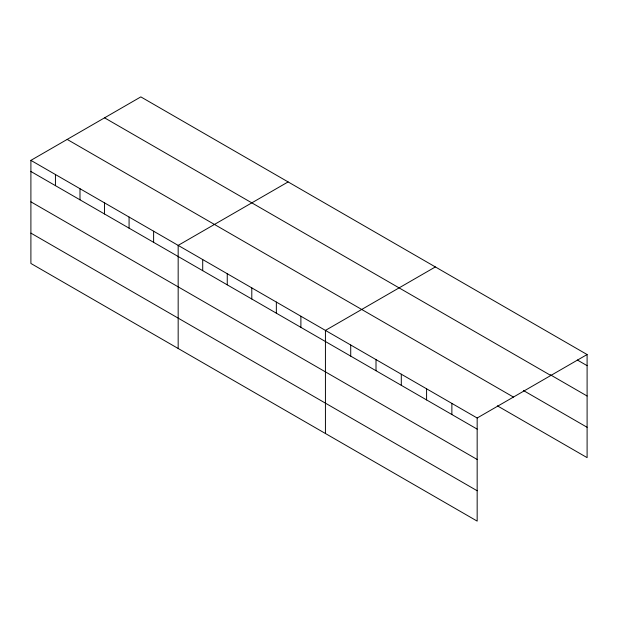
<?xml version="1.0" encoding="UTF-8"?>
<svg xmlns="http://www.w3.org/2000/svg" width="618" height="618" viewBox="0 0 618 618"><rect width="100%" height="100%" fill="white"/><g stroke="black" fill="none" stroke-linecap="round" stroke-linejoin="round"><path stroke-width="0.93" d="M30.9 160.363L477.166 418.007L477.166 521.113L30.9 263.461L30.9 160.363L140.834 96.887L587.1 354.539L587.1 457.637L497.366 405.833M288.104 181.916L178.169 245.385L178.169 348.49M435.373 266.937L325.431 330.406L325.431 433.512M477.166 418.007L587.1 354.539M577.312 360L587.1 365.655M550.391 374.817L587.1 396.007M104.558 117.837L550.823 375.481M523.469 390.545L587.1 427.285M67.177 139.413L513.442 397.065M30.9 171.48L477.166 429.124M30.9 201.831L477.166 459.475M30.9 233.11L477.166 490.754M451.874 403.407L451.874 414.524M426.59 388.807L426.59 399.923M401.298 374.207L401.298 385.323M376.007 359.606L376.007 370.723M350.723 345.006L350.723 356.123M300.889 316.238L300.889 327.355M276.346 302.071L276.346 313.179M251.796 287.895L251.796 299.012M227.254 273.728L227.254 284.844M202.712 259.552L202.712 270.669M153.619 231.217L153.619 242.326M129.077 217.042L129.077 228.158M104.535 202.874L104.535 213.99M79.992 188.706L79.992 199.815M55.442 174.531L55.442 185.647"/></g></svg>
